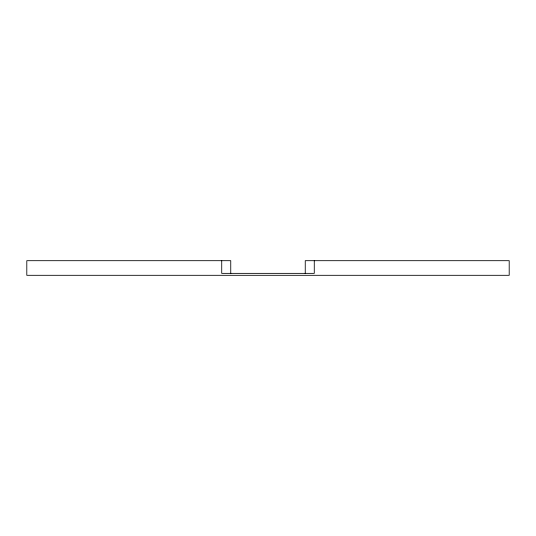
<?xml version="1.0" encoding="UTF-8"?>
<svg xmlns="http://www.w3.org/2000/svg" width="536" height="536" viewBox="0 0 536 536"><rect width="100%" height="100%" fill="white"/><g stroke="black" fill="none" stroke-linecap="round" stroke-linejoin="round"><path stroke-width="0.8" d="M314.277 260.69L314.277 273.36L221.723 273.36L221.723 260.69M305.252 273.688L305.252 260.69L509.2 260.69L509.2 275.31L26.8 275.31L26.8 260.69L230.748 260.69L230.748 273.688"/></g></svg>
